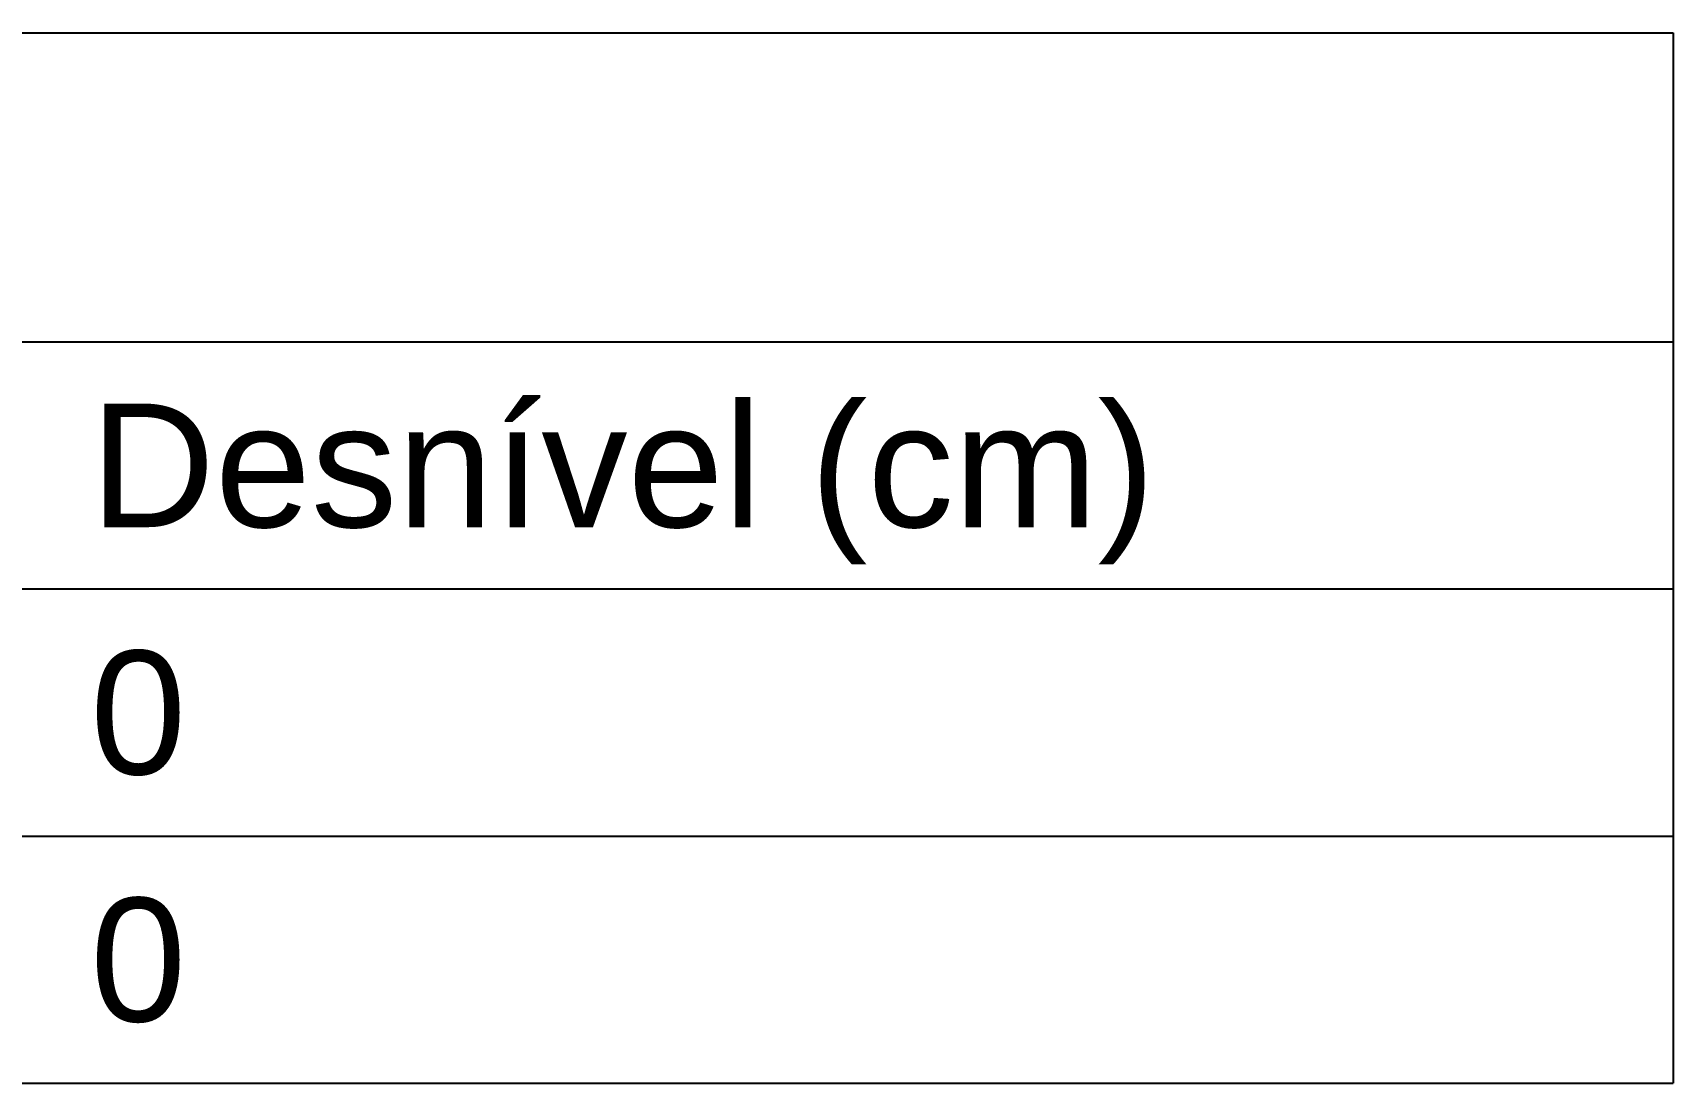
# Model space of a CAD drawing. Extents: x 0 to 119, y 0 to 84.
# Drawn here: x 41.606 to 44.26, y 33.922 to 35.622 of the extents above; entities that cross this region are included whole.
import ezdxf

# ---------------------------------------------------------------- set-up
doc = ezdxf.new("R2010")
doc.units = 0
doc.header["$MEASUREMENT"] = 0
doc.layers.add('3', color=7, linetype='CONTINUOUS')
doc.styles.add('TQS_ARIAL', font='arial.ttf')

msp = doc.modelspace()

# ---------------------------------------------------------------- linework, layer by layer
at = {"layer": '3', "color": 7, "linetype": 'Continuous'}
for p, q in [((35.081416, 35.621698), (44.259647, 35.621698)), ((44.259647, 35.621698), (44.259647, 34.721698)), ((35.081416, 35.121698), (44.259647, 35.121698)), ((35.081416, 34.721698), (44.259647, 34.721698)), ((44.259647, 34.721698), (44.259647, 34.321698)), ((35.081416, 34.321698), (44.259647, 34.321698)), ((35.081416, 34.321698), (44.259647, 34.321698)), ((35.081416, 34.321698), (44.259647, 34.321698)), ((35.081416, 34.321698), (44.259647, 34.321698)), ((35.081416, 34.321698), (44.259647, 34.321698)), ((35.081416, 34.321698), (44.259647, 34.321698)), ((44.259647, 34.321698), (44.259647, 33.921698)), ((35.081416, 33.921698), (44.259647, 33.921698)), ((35.081416, 33.921698), (44.259647, 33.921698))]:
    msp.add_line(p, q, dxfattribs=at)

# ---------------------------------------------------------------- texts
at = {"layer": '3', "color": 7, "linetype": 'Continuous', "style": 'TQS_ARIAL'}
for s, p in [(' Desnível (cm)', (41.620865, 34.821594)), (' 0', (41.620865, 34.421594)), (' 0', (41.620865, 34.021594))]:
    msp.add_text(s, height=0.2, dxfattribs=at).set_placement(p)

doc.saveas('drawing.dxf')
